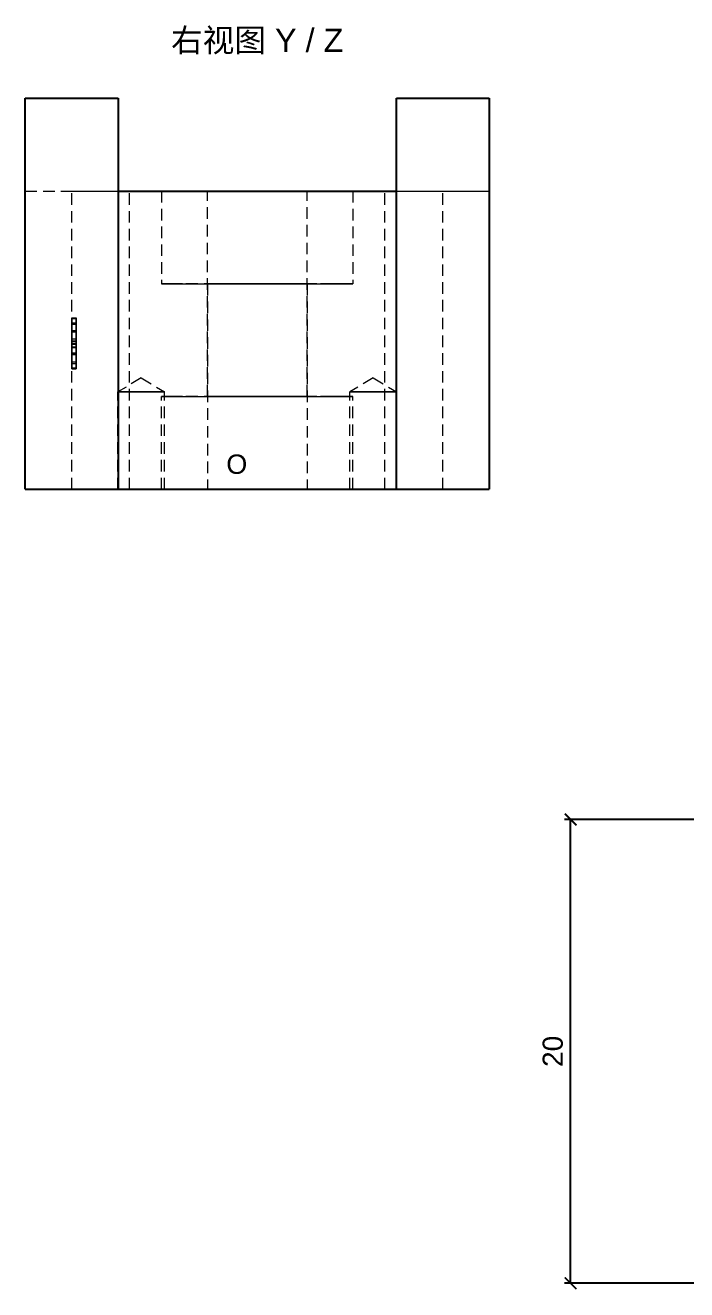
# Model space of a CAD drawing. Header units: millimetres. Extents: x 6 to 222, y 20 to 91.
# Drawn here: x 6 to 34.5, y 20.4 to 74.9 of the extents above; entities that cross this region are included whole.
import ezdxf
from ezdxf.enums import TextEntityAlignment as Align

# ---------------------------------------------------------------- set-up
doc = ezdxf.new("R2010")
doc.units = ezdxf.units.MM
doc.linetypes.add('WP_HIDDEN', pattern=[2.3, 1.5, -0.8])
for name, color, linetype, lineweight in [('ANNOTATIONS', 7, 'CONTINUOUS', 18), ('DIMENSIONS', 7, 'CONTINUOUS', 18), ('HIDDEN', 7, 'WP_HIDDEN', 13), ('VISIBLE', 7, 'CONTINUOUS', 25)]:
    doc.layers.add(name, color=color, linetype=linetype, lineweight=lineweight)
doc.styles.add('CJK', font='Arial Unicode.ttf')
doc.styles.add('OpenSansCondensed-Light', font='OpenSansCondensed-Light.ttf')
doc.dimstyles.new('EZDXF', dxfattribs={"dimtxt": 0.25, "dimasz": 0.175, "dimexe": 0.375, "dimexo": 0.125, "dimgap": 0.1, "dimtad": 1, "dimlfac": 100, "dimzin": 12, "dimdsep": 46, "dimtxsty": 'OpenSansCondensed-Light', "dimblk": 'ARCHTICK', "dimcen": 2.5, "dimazin": 3, "dimtfac": 0.5, "dimtmove": 2, "dimatfit": 3})

# ---------------------------------------------------------------- blocks, each defined once
blk = doc.blocks.new('_ARCHTICK')
at = {"color": 0, "linetype": 'BYBLOCK', "const_width": 0.15}
blk.add_lwpolyline([(-0.5, -0.5), (0.5, 0.5)], dxfattribs=at)

msp = doc.modelspace()

# ---------------------------------------------------------------- linework, layer by layer
at = {"layer": 'HIDDEN', "ltscale": 0.333333}
for p, q in [((6, 67.76433), (6, 71.76433)), ((10, 67.76433), (10, 71.76433)), ((22, 67.76433), (22, 71.76433)), ((26, 67.76433), (26, 71.76433)), ((6, 67.76433), (8, 67.76433)), ((6, 67.76433), (10, 67.76433)), ((6, 54.90233), (6, 67.76433)), ((8, 67.76433), (10.5, 67.76433)), ((8, 54.90233), (8, 67.76433)), ((10, 54.90233), (10, 67.76433)), ((10.5, 54.90233), (10.5, 67.76433)), ((11.875, 67.76433), (11.875, 63.76433)), ((13.85, 58.90233), (13.85, 67.76433)), ((18.15, 58.90233), (18.15, 67.76433)), ((20.125, 67.76433), (20.125, 63.76433)), ((21.5, 67.76433), (24, 67.76433)), ((21.5, 54.90233), (21.5, 67.76433)), ((22, 67.76433), (26, 67.76433)), ((22, 54.90233), (22, 67.76433)), ((24, 67.76433), (26, 67.76433)), ((24, 54.90233), (24, 67.76433)), ((26, 54.90233), (26, 67.76433)), ((13.85, 63.76433), (13.85, 54.90233)), ((18.15, 63.76433), (18.15, 54.90233)), ((8, 62.30233), (8.2, 62.30233)), ((8, 62.29352), (8, 60.14052)), ((8, 62.29352), (8.2, 62.29352)), ((8, 62.27296), (8.2, 62.27296)), ((8.2, 60.14052), (8.2, 62.29352)), ((8, 62.08498), (8.2, 62.08498)), ((8, 62.08351), (8.2, 62.08351)), ((8, 61.26989), (8, 62.03945)), ((8, 62.03945), (8.2, 62.03945)), ((8, 60.39459), (8, 62.03945)), ((8, 62.02036), (8.2, 62.02036)), ((8, 61.74426), (8, 61.69726)), ((8, 61.74426), (8.2, 61.74426)), ((8, 61.69726), (8.2, 61.69726)), ((8.2, 62.03945), (8.2, 61.26989)), ((8.2, 62.03945), (8.2, 60.39459)), ((8.2, 61.69726), (8.2, 61.74426)), ((8, 61.39179), (8, 61.15974)), ((8, 61.39179), (8.2, 61.39179)), ((8, 61.38885), (8.2, 61.38885)), ((8, 61.30661), (8.2, 61.30661)), ((8, 61.26989), (8.2, 61.26989)), ((8, 61.18912), (8.2, 61.18912)), ((8, 61.15974), (8.2, 61.15974)), ((8.2, 61.15974), (8.2, 61.39179)), ((8, 61.05253), (8, 60.78671)), ((8, 61.05253), (8.2, 61.05253)), ((8, 60.14052), (8, 61.01582)), ((8, 61.01582), (8.2, 61.01582)), ((8, 60.78671), (8.2, 60.78671)), ((8, 60.74412), (8, 60.70888)), ((8, 60.74412), (8.2, 60.74412)), ((8, 60.70888), (8.2, 60.70888)), ((8.2, 61.05253), (8.2, 60.78671)), ((8.2, 61.01582), (8.2, 60.14052)), ((8.2, 60.70888), (8.2, 60.74412)), ((8, 60.39459), (8.2, 60.39459)), ((8, 60.32116), (8.2, 60.32116)), ((8, 60.14052), (8.2, 60.14052)), ((8, 60.1038), (8.2, 60.1038)), ((8, 60.10233), (8.2, 60.10233)), ((11, 59.7062), (9.995, 59.10233)), ((11, 59.7062), (12.005, 59.10233)), ((21, 59.7062), (19.995, 59.10233)), ((21, 59.7062), (22.005, 59.10233)), ((9.995, 54.90233), (9.995, 59.10233)), ((11.875, 54.90233), (11.875, 58.90233)), ((12.005, 54.90233), (12.005, 59.10233)), ((19.995, 54.90233), (19.995, 59.10233)), ((20.125, 54.90233), (20.125, 58.90233)), ((22.005, 54.90233), (22.005, 59.10233)), ((6, 54.90233), (8, 54.90233)), ((8, 54.90233), (10.5, 54.90233)), ((21.5, 54.90233), (24, 54.90233)), ((24, 54.90233), (26, 54.90233))]:
    msp.add_line(p, q, dxfattribs=at)
for points in [[(21.5, 67.76433), (21.3621, 67.76433), (20.95533, 67.76433), (20.30007, 67.76433), (19.42919, 67.76433), (18.38636, 67.76433), (17.22387, 67.76433), (16, 67.76433), (14.77613, 67.76433), (13.61364, 67.76433), (12.57081, 67.76433), (11.69993, 67.76433), (11.04467, 67.76433), (10.6379, 67.76433), (10.5, 67.76433)], [(20.125, 67.76433), (20.02158, 67.76433), (19.7165, 67.76433), (19.22505, 67.76433), (18.5719, 67.76433), (17.78977, 67.76433), (16.9179, 67.76433), (16, 67.76433), (15.0821, 67.76433), (14.21023, 67.76433), (13.4281, 67.76433), (12.77495, 67.76433), (12.2835, 67.76433), (11.97842, 67.76433), (11.875, 67.76433)], [(11.875, 67.76433), (11.90094, 67.76433), (11.97842, 67.76433), (12.10648, 67.76433), (12.2835, 67.76433), (12.50726, 67.76433), (12.77495, 67.76433), (13.08318, 67.76433), (13.4281, 67.76433), (13.80537, 67.76433), (14.21023, 67.76433), (14.6376, 67.76433), (15.0821, 67.76433), (15.53815, 67.76433), (16, 67.76433)], [(18.15, 67.76433), (18.0961, 67.76433), (17.93708, 67.76433), (17.68094, 67.76433), (17.3405, 67.76433), (16.93285, 67.76433), (16.47842, 67.76433), (16, 67.76433), (15.52158, 67.76433), (15.06715, 67.76433), (14.6595, 67.76433), (14.31906, 67.76433), (14.06292, 67.76433), (13.9039, 67.76433), (13.85, 67.76433)], [(13.85, 67.76433), (13.86352, 67.76433), (13.9039, 67.76433), (13.97065, 67.76433), (14.06292, 67.76433), (14.17954, 67.76433), (14.31906, 67.76433), (14.47972, 67.76433), (14.6595, 67.76433), (14.85613, 67.76433), (15.06715, 67.76433), (15.2899, 67.76433), (15.52158, 67.76433), (15.75928, 67.76433), (16, 67.76433)], [(16, 67.76433), (16.46185, 67.76433), (16.9179, 67.76433), (17.3624, 67.76433), (17.78977, 67.76433), (18.19463, 67.76433), (18.5719, 67.76433), (18.91682, 67.76433), (19.22505, 67.76433), (19.49274, 67.76433), (19.7165, 67.76433), (19.89352, 67.76433), (20.02158, 67.76433), (20.09906, 67.76433), (20.125, 67.76433)], [(16, 67.76433), (16.24072, 67.76433), (16.47842, 67.76433), (16.7101, 67.76433), (16.93285, 67.76433), (17.14387, 67.76433), (17.3405, 67.76433), (17.52028, 67.76433), (17.68094, 67.76433), (17.82046, 67.76433), (17.93708, 67.76433), (18.02935, 67.76433), (18.0961, 67.76433), (18.13648, 67.76433), (18.15, 67.76433)], [(20.125, 63.76433), (20.02158, 63.76433), (19.7165, 63.76433), (19.22505, 63.76433), (18.5719, 63.76433), (17.78977, 63.76433), (16.9179, 63.76433), (16, 63.76433), (15.0821, 63.76433), (14.21023, 63.76433), (13.4281, 63.76433), (12.77495, 63.76433), (12.2835, 63.76433), (11.97842, 63.76433), (11.875, 63.76433)], [(11.875, 63.76433), (11.90094, 63.76433), (11.97842, 63.76433), (12.10648, 63.76433), (12.2835, 63.76433), (12.50726, 63.76433), (12.77495, 63.76433), (13.08318, 63.76433), (13.4281, 63.76433), (13.80537, 63.76433), (14.21023, 63.76433), (14.6376, 63.76433), (15.0821, 63.76433), (15.53815, 63.76433), (16, 63.76433)], [(18.15, 63.76433), (18.0961, 63.76433), (17.93708, 63.76433), (17.68094, 63.76433), (17.3405, 63.76433), (16.93285, 63.76433), (16.47842, 63.76433), (16, 63.76433), (15.52158, 63.76433), (15.06715, 63.76433), (14.6595, 63.76433), (14.31906, 63.76433), (14.06292, 63.76433), (13.9039, 63.76433), (13.85, 63.76433)], [(13.85, 63.76433), (13.86352, 63.76433), (13.9039, 63.76433), (13.97065, 63.76433), (14.06292, 63.76433), (14.17954, 63.76433), (14.31906, 63.76433), (14.47972, 63.76433), (14.6595, 63.76433), (14.85613, 63.76433), (15.06715, 63.76433), (15.2899, 63.76433), (15.52158, 63.76433), (15.75928, 63.76433), (16, 63.76433)], [(16, 63.76433), (16.46185, 63.76433), (16.9179, 63.76433), (17.3624, 63.76433), (17.78977, 63.76433), (18.19463, 63.76433), (18.5719, 63.76433), (18.91682, 63.76433), (19.22505, 63.76433), (19.49274, 63.76433), (19.7165, 63.76433), (19.89352, 63.76433), (20.02158, 63.76433), (20.09906, 63.76433), (20.125, 63.76433)], [(16, 63.76433), (16.24072, 63.76433), (16.47842, 63.76433), (16.7101, 63.76433), (16.93285, 63.76433), (17.14387, 63.76433), (17.3405, 63.76433), (17.52028, 63.76433), (17.68094, 63.76433), (17.82046, 63.76433), (17.93708, 63.76433), (18.02935, 63.76433), (18.0961, 63.76433), (18.13648, 63.76433), (18.15, 63.76433)], [(8, 62.30233), (8, 62.29463), (8, 62.27117), (8, 62.23164), (8, 62.17603)], [(8, 62.23257), (8, 62.28502), (8, 62.30233)], [(8, 62.2267), (8, 62.28348), (8, 62.30233)], [(8, 62.30233), (8, 62.29341), (8, 62.26623), (8, 62.22047), (8, 62.15621)], [(8, 62.27296), (8, 62.28853), (8, 62.29352)], [(8, 62.26268), (8, 62.28611), (8, 62.29352)], [(8, 62.17236), (8, 62.2348), (8, 62.27296)], [(8, 62.10847), (8, 62.20306), (8, 62.26268)], [(8, 62.03137), (8, 62.14727), (8, 62.23257)], [(8, 62.02036), (8, 62.13751), (8, 62.2267)], [(8, 62.17603), (8, 62.10537), (8, 62.02157), (8, 61.92519), (8, 61.81695)], [(8, 61.96455), (8, 62.08308), (8, 62.17236)], [(8, 62.15621), (8, 62.07473), (8, 61.97829), (8, 61.86776), (8, 61.74426)], [(8.2, 62.17603), (8.2, 62.23129), (8.2, 62.27076), (8.2, 62.29444), (8.2, 62.30233)], [(8.2, 62.30233), (8.2, 62.28489), (8.2, 62.23257)], [(8.2, 62.15621), (8.2, 62.22014), (8.2, 62.2658), (8.2, 62.2932), (8.2, 62.30233)], [(8.2, 62.30233), (8.2, 62.28342), (8.2, 62.2267)], [(8.2, 62.29352), (8.2, 62.28838), (8.2, 62.27296)], [(8.2, 62.29352), (8.2, 62.28581), (8.2, 62.26268)], [(8.2, 62.27296), (8.2, 62.23459), (8.2, 62.17236)], [(8.2, 62.26268), (8.2, 62.20283), (8.2, 62.10847)], [(8.2, 62.23257), (8.2, 62.14739), (8.2, 62.03137)], [(8.2, 62.2267), (8.2, 62.1373), (8.2, 62.02036)], [(8.2, 61.81695), (8.2, 61.92669), (8.2, 62.02311), (8.2, 62.10623), (8.2, 62.17603)], [(8.2, 62.17236), (8.2, 62.08332), (8.2, 61.96455)], [(8.2, 61.74426), (8.2, 61.86969), (8.2, 61.98015), (8.2, 62.07566), (8.2, 62.15621)], [(8, 61.74058), (8, 61.94396), (8, 62.03124), (8, 62.10847)], [(8, 61.98805), (8, 62.0305), (8, 62.06083), (8, 62.07897), (8, 62.08498)], [(8, 62.08498), (8, 62.07907), (8, 62.06123), (8, 62.03136), (8, 61.98952)], [(8, 62.08351), (8, 62.0725), (8, 62.03937), (8, 61.98445), (8, 61.90874)], [(8, 61.9293), (8, 61.99649), (8, 62.04487), (8, 62.0739), (8, 62.08351)], [(8, 62.03945), (8, 62.02036)], [(8, 62.03945), (8, 62.02891), (8, 61.99539)], [(8, 61.71121), (8, 61.88465), (8, 62.03137)], [(8, 61.74279), (8, 62.02036)], [(8, 62.02036), (8, 61.97316), (8, 61.89332)], [(8, 61.99539), (8, 61.95666), (8, 61.90292), (8, 61.8346), (8, 61.75233)], [(8, 61.98952), (8, 61.88144), (8, 61.74866)], [(8, 61.69726), (8, 61.78694), (8, 61.86567), (8, 61.93286), (8, 61.98805)], [(8, 61.67082), (8, 61.82406), (8, 61.96455)], [(8, 61.20233), (8, 61.4228), (8, 61.62299), (8, 61.79515), (8, 61.86765), (8, 61.9293)], [(8, 61.90874), (8, 61.85222), (8, 61.7838), (8, 61.61729), (8, 61.42051), (8, 61.20233)], [(8, 61.89332), (8, 61.78716), (8, 61.66201)], [(8, 61.81695), (8, 61.68512), (8, 61.53744), (8, 61.37589), (8, 61.20233)], [(8, 61.75233), (8, 61.6477), (8, 61.5249), (8, 61.38601), (8, 61.23317)], [(8, 61.74866), (8, 61.6635), (8, 61.58942), (8, 61.52711), (8, 61.47697)], [(8, 61.48872), (8, 61.60955), (8, 61.74279)], [(8, 61.22877), (8, 61.49807), (8, 61.74058)], [(8, 61.20233), (8, 61.34862), (8, 61.48313), (8, 61.60447), (8, 61.71121)], [(8, 61.206), (8, 61.30653), (8, 61.41811), (8, 61.67082)], [(8, 61.66201), (8, 61.49713), (8, 61.42964), (8, 61.37269)], [(8.2, 62.10847), (8.2, 62.03151), (8.2, 61.94454), (8.2, 61.84756), (8.2, 61.74058)], [(8.2, 61.98952), (8.2, 62.03128), (8.2, 62.06111), (8.2, 62.07901), (8.2, 62.08498)], [(8.2, 62.08498), (8.2, 62.07892), (8.2, 62.06074), (8.2, 62.03045), (8.2, 61.98805)], [(8.2, 61.90874), (8.2, 61.9852), (8.2, 62.03982), (8.2, 62.07259), (8.2, 62.08351)], [(8.2, 62.08351), (8.2, 62.07387), (8.2, 62.04496), (8.2, 61.99677), (8.2, 61.9293)], [(8.2, 62.02036), (8.2, 62.03945)], [(8.2, 61.99539), (8.2, 62.02843), (8.2, 62.03945)], [(8.2, 62.03137), (8.2, 61.88561), (8.2, 61.71121)], [(8.2, 62.02036), (8.2, 61.74279)], [(8.2, 61.89332), (8.2, 61.97318), (8.2, 62.02036)], [(8.2, 61.75233), (8.2, 61.83554), (8.2, 61.90379), (8.2, 61.95707), (8.2, 61.99539)], [(8.2, 61.74866), (8.2, 61.88157), (8.2, 61.98952)], [(8.2, 61.98805), (8.2, 61.93352), (8.2, 61.86689), (8.2, 61.78813), (8.2, 61.69726)], [(8.2, 61.96455), (8.2, 61.8243), (8.2, 61.67082)], [(8.2, 61.9293), (8.2, 61.87489), (8.2, 61.81007), (8.2, 61.73482), (8.2, 61.64916), (8.2, 61.55308), (8.2, 61.44658), (8.2, 61.32967), (8.2, 61.20233)], [(8.2, 61.20233), (8.2, 61.32967), (8.2, 61.44585), (8.2, 61.55088), (8.2, 61.64476), (8.2, 61.72748), (8.2, 61.79905), (8.2, 61.85947), (8.2, 61.90874)], [(8.2, 61.66201), (8.2, 61.7874), (8.2, 61.89332)], [(8.2, 61.20233), (8.2, 61.38394), (8.2, 61.54691), (8.2, 61.69125), (8.2, 61.81695)], [(8.2, 61.23317), (8.2, 61.39229), (8.2, 61.53186), (8.2, 61.65187), (8.2, 61.75233)], [(8.2, 61.47697), (8.2, 61.52699), (8.2, 61.58895), (8.2, 61.66284), (8.2, 61.74866)], [(8.2, 61.74279), (8.2, 61.60951), (8.2, 61.48872)], [(8.2, 61.74058), (8.2, 61.50065), (8.2, 61.22877)], [(8.2, 61.71121), (8.2, 61.60864), (8.2, 61.48963), (8.2, 61.3542), (8.2, 61.20233)], [(8.2, 61.67082), (8.2, 61.53879), (8.2, 61.4173), (8.2, 61.30638), (8.2, 61.206)], [(8.2, 61.37269), (8.2, 61.42933), (8.2, 61.49643), (8.2, 61.57399), (8.2, 61.66201)], [(8, 61.30661), (8, 61.3856), (8, 61.48872)], [(8, 61.47697), (8, 61.43839), (8, 61.41083), (8, 61.39433), (8, 61.38885)], [(8, 61.38885), (8, 61.39179)], [(8, 61.37269), (8, 61.32656), (8, 61.29446), (8, 61.27586), (8, 61.26989)], [(8, 61.12376), (8, 61.18744), (8, 61.23919), (8, 61.27889), (8, 61.30661)], [(8, 61.23317), (8, 61.00993), (8, 60.81829)], [(8, 60.79406), (8, 60.99937), (8, 61.22877)], [(8, 61.01582), (8, 61.02595), (8, 61.05886), (8, 61.11811), (8, 61.206)], [(8, 61.20233), (8, 60.94698), (8, 60.71024), (8, 60.50013), (8, 60.40826), (8, 60.32703)], [(8, 60.59065), (8, 60.72215), (8, 60.86918), (8, 61.02984), (8, 61.20233)], [(8, 60.49666), (8, 60.55329), (8, 60.62173), (8, 60.78807), (8, 60.98454), (8, 61.20233)], [(8, 61.20233), (8, 60.98492), (8, 60.78877), (8, 60.62259), (8, 60.55413), (8, 60.49739)], [(8, 61.15974), (8, 61.18172), (8, 61.18912)], [(8, 61.18912), (8, 61.18181), (8, 61.15971), (8, 61.12269), (8, 61.07089)], [(8, 60.77643), (8, 60.96654), (8, 61.12376)], [(8, 61.07089), (8, 60.93636), (8, 60.77056)], [(8.2, 61.48872), (8.2, 61.38591), (8.2, 61.30661)], [(8.2, 61.38885), (8.2, 61.39436), (8.2, 61.41088), (8.2, 61.43841), (8.2, 61.47697)], [(8.2, 61.39179), (8.2, 61.38885)], [(8.2, 61.26989), (8.2, 61.27632), (8.2, 61.29559), (8.2, 61.32772), (8.2, 61.37269)], [(8.2, 61.30661), (8.2, 61.27866), (8.2, 61.23887), (8.2, 61.18723), (8.2, 61.12376)], [(8.2, 60.81829), (8.2, 61.00756), (8.2, 61.23317)], [(8.2, 61.22877), (8.2, 60.99746), (8.2, 60.79406)], [(8.2, 61.206), (8.2, 61.1228), (8.2, 61.06336), (8.2, 61.0277), (8.2, 61.01582)], [(8.2, 61.20233), (8.2, 61.02201), (8.2, 60.85996), (8.2, 60.71617), (8.2, 60.59065)], [(8.2, 60.32703), (8.2, 60.3995), (8.2, 60.48252), (8.2, 60.5761), (8.2, 60.68024), (8.2, 60.79493), (8.2, 60.92017), (8.2, 61.05598), (8.2, 61.20233)], [(8.2, 61.20233), (8.2, 61.07533), (8.2, 60.95941), (8.2, 60.85458), (8.2, 60.76083), (8.2, 60.67816), (8.2, 60.60658), (8.2, 60.54608), (8.2, 60.49666)], [(8.2, 60.49739), (8.2, 60.54696), (8.2, 60.60754), (8.2, 60.67914), (8.2, 60.76175), (8.2, 60.85537), (8.2, 60.96001), (8.2, 61.07566), (8.2, 61.20233)], [(8.2, 61.07089), (8.2, 61.12261), (8.2, 61.15956), (8.2, 61.18173), (8.2, 61.18912)], [(8.2, 61.18912), (8.2, 61.18177), (8.2, 61.15974)], [(8.2, 61.12376), (8.2, 60.96754), (8.2, 60.77643)], [(8.2, 60.77056), (8.2, 60.9367), (8.2, 61.07089)], [(8, 60.81829), (8, 60.66537), (8, 60.54586)], [(8, 60.4805), (8, 60.62204), (8, 60.79406)], [(8, 60.29839), (8, 60.40119), (8, 60.51582), (8, 60.77643)], [(8, 60.77056), (8, 60.59529), (8, 60.4504)], [(8, 60.42029), (8, 60.47891), (8, 60.55302), (8, 60.64176), (8, 60.74412)], [(8, 60.70888), (8, 60.58185), (8, 60.4659), (8, 60.36211), (8, 60.27123)], [(8, 60.23084), (8, 60.30181), (8, 60.38583), (8, 60.48235), (8, 60.59065)], [(8, 60.54586), (8, 60.48182), (8, 60.43424)], [(8.2, 60.54586), (8.2, 60.66463), (8.2, 60.81829)], [(8.2, 60.79406), (8.2, 60.62094), (8.2, 60.4805)], [(8.2, 60.77643), (8.2, 60.64081), (8.2, 60.51593), (8.2, 60.4018), (8.2, 60.29839)], [(8.2, 60.4504), (8.2, 60.59506), (8.2, 60.77056)], [(8.2, 60.74412), (8.2, 60.63962), (8.2, 60.55081), (8.2, 60.4777), (8.2, 60.42029)], [(8.2, 60.27123), (8.2, 60.36191), (8.2, 60.46508), (8.2, 60.58074), (8.2, 60.70888)], [(8.2, 60.59065), (8.2, 60.48087), (8.2, 60.38431), (8.2, 60.30096), (8.2, 60.23084)], [(8.2, 60.43424), (8.2, 60.48197), (8.2, 60.54586)], [(8, 60.49739), (8, 60.42111), (8, 60.36574), (8, 60.33228), (8, 60.32116)], [(8, 60.32116), (8, 60.33223), (8, 60.36554), (8, 60.42069), (8, 60.49666)], [(8, 60.28518), (8, 60.36994), (8, 60.4805)], [(8, 60.4504), (8, 60.39391), (8, 60.35342), (8, 60.32918), (8, 60.32116)], [(8, 60.43424), (8, 60.40425), (8, 60.39459)], [(8, 60.32116), (8, 60.32731), (8, 60.34588), (8, 60.3769), (8, 60.42029)], [(8, 60.32703), (8, 60.22917), (8, 60.15895), (8, 60.11733), (8, 60.1038)], [(8, 60.10233), (8, 60.11423), (8, 60.15068), (8, 60.21222), (8, 60.29839)], [(8, 60.17723), (8, 60.22239), (8, 60.28518)], [(8, 60.27123), (8, 60.19694), (8, 60.144), (8, 60.11261), (8, 60.10233)], [(8, 60.1038), (8, 60.11155), (8, 60.13514), (8, 60.17489), (8, 60.23084)], [(8, 60.14052), (8, 60.14958), (8, 60.17723)], [(8.2, 60.32116), (8.2, 60.33217), (8.2, 60.36522), (8.2, 60.42029), (8.2, 60.49739)], [(8.2, 60.49666), (8.2, 60.41988), (8.2, 60.36503), (8.2, 60.33213), (8.2, 60.32116)], [(8.2, 60.4805), (8.2, 60.36962), (8.2, 60.28518)], [(8.2, 60.32116), (8.2, 60.32924), (8.2, 60.35347), (8.2, 60.39386), (8.2, 60.4504)], [(8.2, 60.39459), (8.2, 60.4045), (8.2, 60.43424)], [(8.2, 60.42029), (8.2, 60.37692), (8.2, 60.34594), (8.2, 60.32735), (8.2, 60.32116)], [(8.2, 60.1038), (8.2, 60.11775), (8.2, 60.15961), (8.2, 60.22937), (8.2, 60.32703)], [(8.2, 60.29839), (8.2, 60.21262), (8.2, 60.15135), (8.2, 60.11459), (8.2, 60.10233)], [(8.2, 60.28518), (8.2, 60.22258), (8.2, 60.17723)], [(8.2, 60.10233), (8.2, 60.11289), (8.2, 60.14456), (8.2, 60.19734), (8.2, 60.27123)], [(8.2, 60.23084), (8.2, 60.17526), (8.2, 60.13556), (8.2, 60.11174), (8.2, 60.1038)], [(8.2, 60.17723), (8.2, 60.1497), (8.2, 60.14052)], [(12.005, 59.10233), (11.9798, 59.10233), (11.90547, 59.10233), (11.78574, 59.10233), (11.62661, 59.10233), (11.43605, 59.10233), (11.22363, 59.10233), (11, 59.10233), (10.77637, 59.10233), (10.56395, 59.10233), (10.37339, 59.10233), (10.21426, 59.10233), (10.09453, 59.10233), (10.0202, 59.10233), (9.995, 59.10233)], [(9.995, 59.10233), (10.00132, 59.10233), (10.0202, 59.10233), (10.0514, 59.10233), (10.09453, 59.10233), (10.14904, 59.10233), (10.21426, 59.10233), (10.28936, 59.10233), (10.37339, 59.10233), (10.46531, 59.10233), (10.56395, 59.10233), (10.66807, 59.10233), (10.77637, 59.10233), (10.88748, 59.10233), (11, 59.10233)], [(11, 59.10233), (11.11252, 59.10233), (11.22363, 59.10233), (11.33193, 59.10233), (11.43605, 59.10233), (11.53469, 59.10233), (11.62661, 59.10233), (11.71064, 59.10233), (11.78574, 59.10233), (11.85096, 59.10233), (11.90547, 59.10233), (11.9486, 59.10233), (11.9798, 59.10233), (11.99868, 59.10233), (12.005, 59.10233)], [(20.125, 58.90233), (20.02158, 58.90233), (19.7165, 58.90233), (19.22505, 58.90233), (18.5719, 58.90233), (17.78977, 58.90233), (16.9179, 58.90233), (16, 58.90233), (15.0821, 58.90233), (14.21023, 58.90233), (13.4281, 58.90233), (12.77495, 58.90233), (12.2835, 58.90233), (11.97842, 58.90233), (11.875, 58.90233)], [(11.875, 58.90233), (11.90094, 58.90233), (11.97842, 58.90233), (12.10648, 58.90233), (12.2835, 58.90233), (12.50726, 58.90233), (12.77495, 58.90233), (13.08318, 58.90233), (13.4281, 58.90233), (13.80537, 58.90233), (14.21023, 58.90233), (14.6376, 58.90233), (15.0821, 58.90233), (15.53815, 58.90233), (16, 58.90233)], [(18.15, 58.90233), (18.0961, 58.90233), (17.93708, 58.90233), (17.68094, 58.90233), (17.3405, 58.90233), (16.93285, 58.90233), (16.47842, 58.90233), (16, 58.90233), (15.52158, 58.90233), (15.06715, 58.90233), (14.6595, 58.90233), (14.31906, 58.90233), (14.06292, 58.90233), (13.9039, 58.90233), (13.85, 58.90233)], [(13.85, 58.90233), (13.86352, 58.90233), (13.9039, 58.90233), (13.97065, 58.90233), (14.06292, 58.90233), (14.17954, 58.90233), (14.31906, 58.90233), (14.47972, 58.90233), (14.6595, 58.90233), (14.85613, 58.90233), (15.06715, 58.90233), (15.2899, 58.90233), (15.52158, 58.90233), (15.75928, 58.90233), (16, 58.90233)], [(16, 58.90233), (16.24072, 58.90233), (16.47842, 58.90233), (16.7101, 58.90233), (16.93285, 58.90233), (17.14387, 58.90233), (17.3405, 58.90233), (17.52028, 58.90233), (17.68094, 58.90233), (17.82046, 58.90233), (17.93708, 58.90233), (18.02935, 58.90233), (18.0961, 58.90233), (18.13648, 58.90233), (18.15, 58.90233)], [(16, 58.90233), (16.46185, 58.90233), (16.9179, 58.90233), (17.3624, 58.90233), (17.78977, 58.90233), (18.19463, 58.90233), (18.5719, 58.90233), (18.91682, 58.90233), (19.22505, 58.90233), (19.49274, 58.90233), (19.7165, 58.90233), (19.89352, 58.90233), (20.02158, 58.90233), (20.09906, 58.90233), (20.125, 58.90233)], [(22.005, 59.10233), (21.9798, 59.10233), (21.90547, 59.10233), (21.78574, 59.10233), (21.62661, 59.10233), (21.43605, 59.10233), (21.22363, 59.10233), (21, 59.10233), (20.77637, 59.10233), (20.56395, 59.10233), (20.37339, 59.10233), (20.21426, 59.10233), (20.09453, 59.10233), (20.0202, 59.10233), (19.995, 59.10233)], [(19.995, 59.10233), (20.00132, 59.10233), (20.0202, 59.10233), (20.0514, 59.10233), (20.09453, 59.10233), (20.14904, 59.10233), (20.21426, 59.10233), (20.28936, 59.10233), (20.37339, 59.10233), (20.46531, 59.10233), (20.56395, 59.10233), (20.66807, 59.10233), (20.77637, 59.10233), (20.88748, 59.10233), (21, 59.10233)], [(21, 59.10233), (21.11252, 59.10233), (21.22363, 59.10233), (21.33193, 59.10233), (21.43605, 59.10233), (21.53469, 59.10233), (21.62661, 59.10233), (21.71064, 59.10233), (21.78574, 59.10233), (21.85096, 59.10233), (21.90547, 59.10233), (21.9486, 59.10233), (21.9798, 59.10233), (21.99868, 59.10233), (22.005, 59.10233)], [(12.005, 54.90233), (11.9798, 54.90233), (11.90547, 54.90233), (11.78574, 54.90233), (11.62661, 54.90233), (11.43605, 54.90233), (11.22363, 54.90233), (11, 54.90233), (10.77637, 54.90233), (10.56395, 54.90233), (10.37339, 54.90233), (10.21426, 54.90233), (10.09453, 54.90233), (10.0202, 54.90233), (9.995, 54.90233)], [(9.995, 54.90233), (10.00132, 54.90233), (10.0202, 54.90233), (10.0514, 54.90233), (10.09453, 54.90233), (10.14904, 54.90233), (10.21426, 54.90233), (10.28936, 54.90233), (10.37339, 54.90233), (10.46531, 54.90233), (10.56395, 54.90233), (10.66807, 54.90233), (10.77637, 54.90233), (10.88748, 54.90233), (11, 54.90233)], [(21.5, 54.90233), (21.3621, 54.90233), (20.95533, 54.90233), (20.30007, 54.90233), (19.42919, 54.90233), (18.38636, 54.90233), (17.22387, 54.90233), (16, 54.90233), (14.77613, 54.90233), (13.61364, 54.90233), (12.57081, 54.90233), (11.69993, 54.90233), (11.04467, 54.90233), (10.6379, 54.90233), (10.5, 54.90233)], [(11, 54.90233), (11.11252, 54.90233), (11.22363, 54.90233), (11.33193, 54.90233), (11.43605, 54.90233), (11.53469, 54.90233), (11.62661, 54.90233), (11.71064, 54.90233), (11.78574, 54.90233), (11.85096, 54.90233), (11.90547, 54.90233), (11.9486, 54.90233), (11.9798, 54.90233), (11.99868, 54.90233), (12.005, 54.90233)], [(20.125, 54.90233), (20.02158, 54.90233), (19.7165, 54.90233), (19.22505, 54.90233), (18.5719, 54.90233), (17.78977, 54.90233), (16.9179, 54.90233), (16, 54.90233), (15.0821, 54.90233), (14.21023, 54.90233), (13.4281, 54.90233), (12.77495, 54.90233), (12.2835, 54.90233), (11.97842, 54.90233), (11.875, 54.90233)], [(11.875, 54.90233), (11.90094, 54.90233), (11.97842, 54.90233), (12.10648, 54.90233), (12.2835, 54.90233), (12.50726, 54.90233), (12.77495, 54.90233), (13.08318, 54.90233), (13.4281, 54.90233), (13.80537, 54.90233), (14.21023, 54.90233), (14.6376, 54.90233), (15.0821, 54.90233), (15.53815, 54.90233), (16, 54.90233)], [(18.15, 54.90233), (18.0961, 54.90233), (17.93708, 54.90233), (17.68094, 54.90233), (17.3405, 54.90233), (16.93285, 54.90233), (16.47842, 54.90233), (16, 54.90233), (15.52158, 54.90233), (15.06715, 54.90233), (14.6595, 54.90233), (14.31906, 54.90233), (14.06292, 54.90233), (13.9039, 54.90233), (13.85, 54.90233)], [(13.85, 54.90233), (13.86352, 54.90233), (13.9039, 54.90233), (13.97065, 54.90233), (14.06292, 54.90233), (14.17954, 54.90233), (14.31906, 54.90233), (14.47972, 54.90233), (14.6595, 54.90233), (14.85613, 54.90233), (15.06715, 54.90233), (15.2899, 54.90233), (15.52158, 54.90233), (15.75928, 54.90233), (16, 54.90233)], [(16, 54.90233), (16.24072, 54.90233), (16.47842, 54.90233), (16.7101, 54.90233), (16.93285, 54.90233), (17.14387, 54.90233), (17.3405, 54.90233), (17.52028, 54.90233), (17.68094, 54.90233), (17.82046, 54.90233), (17.93708, 54.90233), (18.02935, 54.90233), (18.0961, 54.90233), (18.13648, 54.90233), (18.15, 54.90233)], [(16, 54.90233), (16.46185, 54.90233), (16.9179, 54.90233), (17.3624, 54.90233), (17.78977, 54.90233), (18.19463, 54.90233), (18.5719, 54.90233), (18.91682, 54.90233), (19.22505, 54.90233), (19.49274, 54.90233), (19.7165, 54.90233), (19.89352, 54.90233), (20.02158, 54.90233), (20.09906, 54.90233), (20.125, 54.90233)], [(22.005, 54.90233), (21.9798, 54.90233), (21.90547, 54.90233), (21.78574, 54.90233), (21.62661, 54.90233), (21.43605, 54.90233), (21.22363, 54.90233), (21, 54.90233), (20.77637, 54.90233), (20.56395, 54.90233), (20.37339, 54.90233), (20.21426, 54.90233), (20.09453, 54.90233), (20.0202, 54.90233), (19.995, 54.90233)], [(19.995, 54.90233), (20.00132, 54.90233), (20.0202, 54.90233), (20.0514, 54.90233), (20.09453, 54.90233), (20.14904, 54.90233), (20.21426, 54.90233), (20.28936, 54.90233), (20.37339, 54.90233), (20.46531, 54.90233), (20.56395, 54.90233), (20.66807, 54.90233), (20.77637, 54.90233), (20.88748, 54.90233), (21, 54.90233)], [(21, 54.90233), (21.11252, 54.90233), (21.22363, 54.90233), (21.33193, 54.90233), (21.43605, 54.90233), (21.53469, 54.90233), (21.62661, 54.90233), (21.71064, 54.90233), (21.78574, 54.90233), (21.85096, 54.90233), (21.90547, 54.90233), (21.9486, 54.90233), (21.9798, 54.90233), (21.99868, 54.90233), (22.005, 54.90233)]]:
    msp.add_lwpolyline(points, dxfattribs=at)
at = {"layer": 'VISIBLE'}
for p, q in [((6, 54.90233), (6, 71.76433)), ((6, 71.76433), (10, 71.76433)), ((10, 71.76433), (10, 54.90233)), ((22, 54.90233), (22, 71.76433)), ((22, 71.76433), (26, 71.76433)), ((26, 71.76433), (26, 54.90233)), ((10, 67.76433), (22, 67.76433)), ((6, 54.90233), (10, 54.90233)), ((10, 54.90233), (22, 54.90233)), ((22, 54.90233), (26, 54.90233))]:
    msp.add_line(p, q, dxfattribs=at)

# ---------------------------------------------------------------- texts
at = {"layer": 'ANNOTATIONS', "style": 'CJK'}
msp.add_text('右视图 Y / Z', height=1, dxfattribs=at).set_placement((16, 73.76433), align=Align.CENTER)
msp.add_text('O', height=0.83333, dxfattribs=at).set_placement((14.66667, 55.569))

# ---------------------------------------------------------------- dimensions: what is measured, and where the dimension line sits
at = {"layer": 'DIMENSIONS'}
msp.add_linear_dim(base=(29.51229, 20.66667), p1=(35.51229, 20.66667), p2=(35.51229, 40.66667), angle=90, dimstyle='EZDXF', override={"dimtxt": 0.866667, "dimasz": 0.5, "dimexe": 0.266667, "dimexo": 0.266667, "dimgap": 0.333333, "dimdec": 4, "dimlfac": 1, "dimzin": 8, "dimtxsty": 'CJK', "dimclrd": 7, "dimclre": 7, "dimclrt": 7}, dxfattribs=at).render()

doc.saveas('drawing.dxf')
